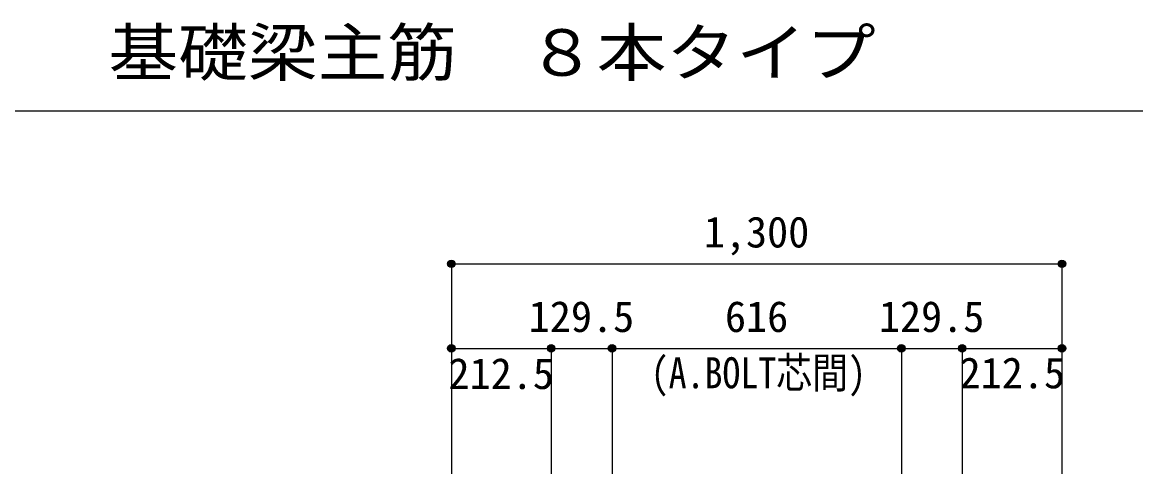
# Model space of a CAD drawing. Units: millimetres at full size, sheet at 1:30. Extents: x -5973 to 5954, y -4195 to 4201.
# Drawn here: x -1011 to 1359, y -995 to -33 of the extents above; entities that cross this region are included whole.
import ezdxf
from ezdxf.enums import TextEntityAlignment as Align

# ---------------------------------------------------------------- set-up
doc = ezdxf.new("R2010")
doc.units = ezdxf.units.MM
doc.header["$LTSCALE"] = 30
doc.header["$PDMODE"] = 32
doc.header["$PDSIZE"] = 15
for name, color, linetype in [('0-7_文字', 4, 'Continuous'), ('0-D_寸法', 4, 'Continuous'), ('6-7_文字', 7, 'Continuous'), ('F-0_枠', 6, 'Continuous')]:
    doc.layers.add(name, color=color, linetype=linetype)
doc.styles.add('ＭＳ ゴシック', font='')
doc.styles.get('ＭＳ ゴシック').set_extended_font_data('MS Gothic')

msp = doc.modelspace()

# ---------------------------------------------------------------- linework, layer by layer
at = {"layer": '0-D_寸法'}
for p, q in [((-97.56, -547.85), (-97.56, -727.85)), ((-97.56, -547.85), (-97.56, -727.85)), ((-97.56, -547.85), (1202.44, -547.85)), ((-97.56, -547.85), (1202.44, -547.85)), ((1202.44, -547.85), (1202.44, -727.85)), ((-97.56, -727.85), (-97.56, -994.89)), ((-97.56, -727.85), (114.94, -727.85)), ((-97.56, -727.85), (-97.56, -994.89)), ((114.94, -727.85), (114.94, -994.89)), ((114.94, -727.85), (244.44, -727.85)), ((244.44, -727.85), (244.44, -994.89)), ((244.44, -727.85), (860.44, -727.85)), ((860.44, -727.85), (860.44, -994.89)), ((860.44, -727.85), (989.94, -727.85)), ((989.94, -727.85), (989.94, -994.89)), ((989.94, -727.85), (1202.44, -727.85)), ((1202.44, -727.85), (1202.44, -994.89))]:
    msp.add_line(p, q, dxfattribs=at)
for centre, radius in [((-97.56, -547.85), 8), ((-97.56, -547.85), 7.2), ((-97.56, -547.85), 6.4), ((-97.56, -547.85), 5.6), ((-97.56, -547.85), 4.8), ((-97.56, -547.85), 4), ((-97.56, -547.85), 3.2), ((1202.44, -547.85), 8), ((1202.44, -547.85), 7.2), ((1202.44, -547.85), 6.4), ((1202.44, -547.85), 5.6), ((1202.44, -547.85), 4.8), ((1202.44, -547.85), 4), ((1202.44, -547.85), 3.2), ((-97.56, -547.85), 2.4), ((-97.56, -547.85), 1.6), ((-97.56, -547.85), 0.8), ((1202.44, -547.85), 2.4), ((1202.44, -547.85), 1.6), ((1202.44, -547.85), 0.8), ((-97.56, -727.85), 8), ((-97.56, -727.85), 7.2), ((-97.56, -727.85), 6.4), ((-97.56, -727.85), 5.6), ((-97.56, -727.85), 4.8), ((-97.56, -727.85), 4), ((-97.56, -727.85), 3.2), ((-97.56, -727.85), 2.4), ((-97.56, -727.85), 1.6), ((-97.56, -727.85), 0.8), ((114.94, -727.85), 8), ((114.94, -727.85), 7.2), ((114.94, -727.85), 6.4), ((114.94, -727.85), 5.6), ((114.94, -727.85), 4.8), ((114.94, -727.85), 4), ((114.94, -727.85), 3.2), ((114.94, -727.85), 2.4), ((114.94, -727.85), 1.6), ((114.94, -727.85), 0.8), ((244.44, -727.85), 8), ((244.44, -727.85), 7.2), ((244.44, -727.85), 6.4), ((244.44, -727.85), 5.6), ((244.44, -727.85), 4.8), ((244.44, -727.85), 4), ((244.44, -727.85), 3.2), ((244.44, -727.85), 2.4), ((244.44, -727.85), 1.6), ((244.44, -727.85), 0.8), ((860.44, -727.85), 8), ((860.44, -727.85), 7.2), ((860.44, -727.85), 6.4), ((860.44, -727.85), 5.6), ((860.44, -727.85), 4.8), ((860.44, -727.85), 4), ((860.44, -727.85), 3.2), ((860.44, -727.85), 2.4), ((860.44, -727.85), 1.6), ((860.44, -727.85), 0.8), ((989.94, -727.85), 8), ((989.94, -727.85), 7.2), ((989.94, -727.85), 6.4), ((989.94, -727.85), 5.6), ((989.94, -727.85), 4.8), ((989.94, -727.85), 4), ((989.94, -727.85), 3.2), ((989.94, -727.85), 2.4), ((989.94, -727.85), 1.6), ((989.94, -727.85), 0.8), ((1202.44, -727.85), 8), ((1202.44, -727.85), 7.2), ((1202.44, -727.85), 6.4), ((1202.44, -727.85), 5.6), ((1202.44, -727.85), 4.8), ((1202.44, -727.85), 4), ((1202.44, -727.85), 3.2), ((1202.44, -727.85), 2.4), ((1202.44, -727.85), 1.6), ((1202.44, -727.85), 0.8)]:
    msp.add_circle(centre, radius, dxfattribs=at)
at = {"layer": '0-D_寸法', "color": 7}
for p in [(-97.56, -547.85), (-97.56, -547.85), (1202.44, -547.85), (-97.56, -727.85), (-97.56, -727.85), (114.94, -727.85), (114.94, -727.85), (244.44, -727.85), (244.44, -727.85), (860.44, -727.85), (860.44, -727.85), (989.94, -727.85), (989.94, -727.85), (1202.44, -727.85), (1202.44, -727.85), (1202.44, -727.85)]:
    msp.add_point(p, dxfattribs=at)
at = {"layer": 'F-0_枠', "color": 2}
msp.add_line((-5972.88, -222.05), (3723.6, -222.05), dxfattribs=at)

# ---------------------------------------------------------------- texts
at = {"layer": '0-7_文字', "style": 'ＭＳ ゴシック', "width": 0.85}
msp.add_text('(A.BOLT芯間)', height=65.98, dxfattribs=at).set_placement((326.92, -832.62), align=Align.BOTTOM_LEFT)
at = {"layer": '0-D_寸法', "style": 'ＭＳ ゴシック'}
for s, p in [('1,300', (439.94, -532.85)), ('129.5', (67.19, -712.85)), ('616', (484.94, -712.85)), ('129.5', (812.69, -712.85)), ('212.5', (-103.65, -834.23)), ('212.5', (984.49, -832.81))]:
    msp.add_text(s, height=65.98, dxfattribs=at).set_placement(p, align=Align.BOTTOM_LEFT)
at = {"layer": '6-7_文字', "color": 2, "style": 'ＭＳ ゴシック', "width": 1.1}
msp.add_text('\u3000\u3000基礎梁主筋\u3000８本タイプ', height=98.97, dxfattribs=at).set_placement((-1124.64, -177.05), align=Align.BOTTOM_LEFT)

doc.saveas('drawing.dxf')
